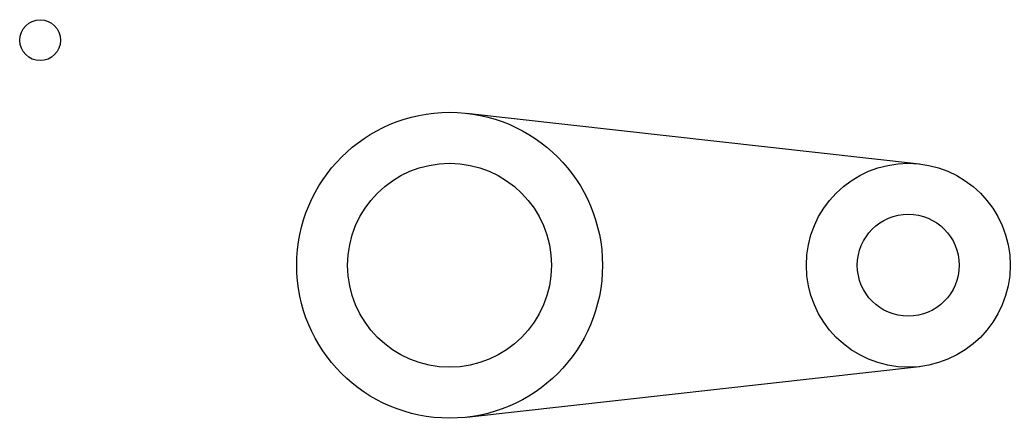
# Model space of a CAD drawing. Header units: inches. Extents: x -40 to 154, y 37 to 115.
import ezdxf

# ---------------------------------------------------------------- set-up
doc = ezdxf.new("R2010")
doc.units = ezdxf.units.IN
doc.header["$MEASUREMENT"] = 0

msp = doc.modelspace()

# ---------------------------------------------------------------- linework, layer by layer
for p, q in [((47.71, 97.09), (136.6, 87.15)), ((47.71, 37.46), (136.6, 47.4))]:
    msp.add_line(p, q)
for centre, radius in [((-35.94, 111.41), 4), ((44.38, 67.27), 30), ((44.38, 67.27), 20), ((134.38, 67.27), 20), ((134.38, 67.27), 10)]:
    msp.add_circle(centre, radius)

doc.saveas('drawing.dxf')
